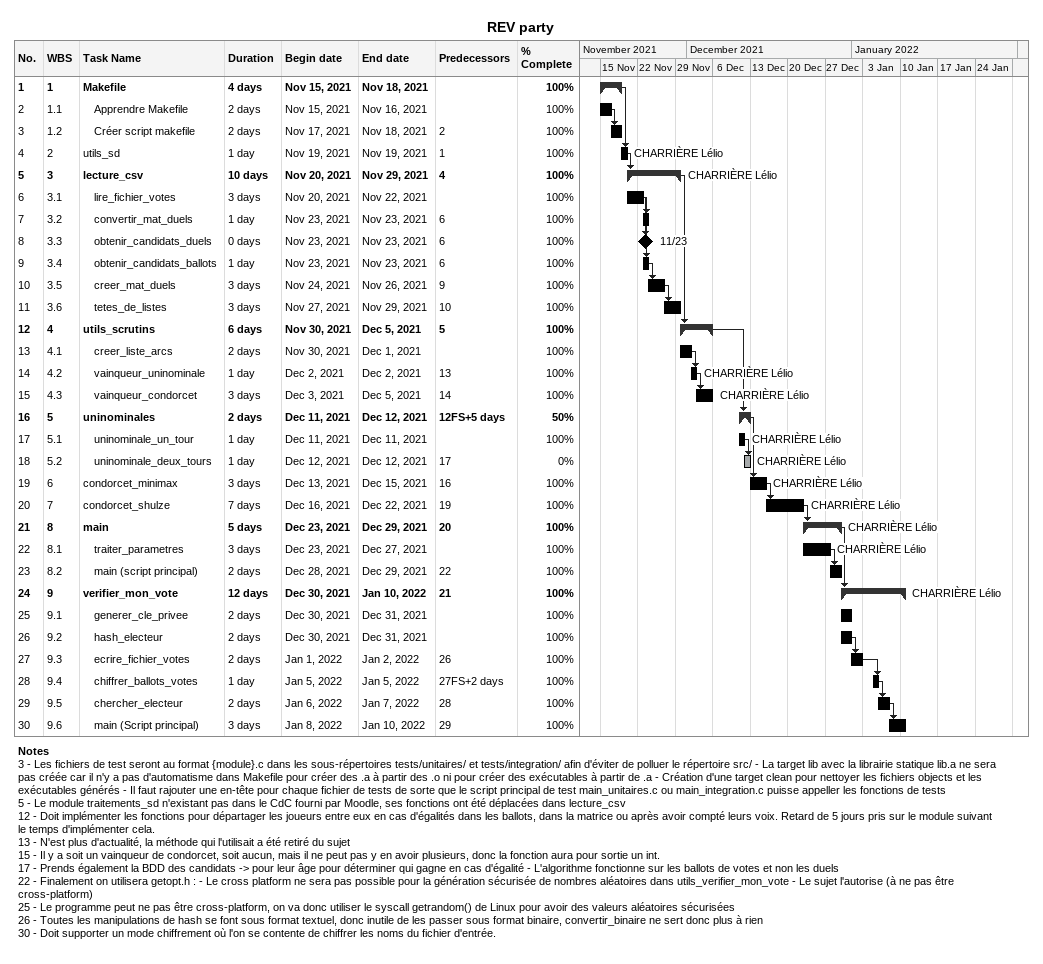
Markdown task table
REV party

| ID | WBS | Task | Duration | Start | Finish | Predecessors | Resources | % complete |
|---|---|---|---|---|---|---|---|---|
| 1 | 1 | **Makefile** | 4d | 2021-11-15 | 2021-11-18 |  |  | 100 |
| 2 | 1.1 | Apprendre Makefile | 2d | 2021-11-15 | 2021-11-16 |  |  | 100 |
| 3 | 1.2 | Créer script makefile | 2d | 2021-11-17 | 2021-11-18 | 2 |  | 100 |
| 4 | 2 | utils_sd | 1d | 2021-11-19 | 2021-11-19 | 1 | CHARRIÈRE Lélio | 100 |
| 5 | 3 | **lecture_csv** | 10d | 2021-11-20 | 2021-11-29 | 4 | CHARRIÈRE Lélio | 100 |
| 6 | 3.1 | lire_fichier_votes | 3d | 2021-11-20 | 2021-11-22 |  |  | 100 |
| 7 | 3.2 | convertir_mat_duels | 1d | 2021-11-23 | 2021-11-23 | 6 |  | 100 |
| 8 | 3.3 | obtenir_candidats_duels | 0d | 2021-11-23 | 2021-11-23 | 6 |  | 100 |
| 9 | 3.4 | obtenir_candidats_ballots | 1d | 2021-11-23 | 2021-11-23 | 6 |  | 100 |
| 10 | 3.5 | creer_mat_duels | 3d | 2021-11-24 | 2021-11-26 | 9 |  | 100 |
| 11 | 3.6 | tetes_de_listes | 3d | 2021-11-27 | 2021-11-29 | 10 |  | 100 |
| 12 | 4 | **utils_scrutins** | 6d | 2021-11-30 | 2021-12-05 | 5 |  | 100 |
| 13 | 4.1 | creer_liste_arcs | 2d | 2021-11-30 | 2021-12-01 |  |  | 100 |
| 14 | 4.2 | vainqueur_uninominale | 1d | 2021-12-02 | 2021-12-02 | 13 | CHARRIÈRE Lélio | 100 |
| 15 | 4.3 | vainqueur_condorcet | 3d | 2021-12-03 | 2021-12-05 | 14 | CHARRIÈRE Lélio | 100 |
| 16 | 5 | **uninominales** | 2d | 2021-12-11 | 2021-12-12 | 12FS+5d |  | 50 |
| 17 | 5.1 | uninominale_un_tour | 1d | 2021-12-11 | 2021-12-11 |  | CHARRIÈRE Lélio | 100 |
| 18 | 5.2 | uninominale_deux_tours | 1d | 2021-12-12 | 2021-12-12 | 17 | CHARRIÈRE Lélio | 0 |
| 19 | 6 | condorcet_minimax | 3d | 2021-12-13 | 2021-12-15 | 16 | CHARRIÈRE Lélio | 100 |
| 20 | 7 | condorcet_shulze | 7d | 2021-12-16 | 2021-12-22 | 19 | CHARRIÈRE Lélio | 100 |
| 21 | 8 | **main** | 5d | 2021-12-23 | 2021-12-29 | 20 | CHARRIÈRE Lélio | 100 |
| 22 | 8.1 | traiter_parametres | 3d | 2021-12-23 | 2021-12-27 |  | CHARRIÈRE Lélio | 100 |
| 23 | 8.2 | main (script principal) | 2d | 2021-12-28 | 2021-12-29 | 22 |  | 100 |
| 24 | 9 | **verifier_mon_vote** | 12d | 2021-12-30 | 2022-01-10 | 21 | CHARRIÈRE Lélio | 100 |
| 25 | 9.1 | generer_cle_privee | 2d | 2021-12-30 | 2021-12-31 |  |  | 100 |
| 26 | 9.2 | hash_electeur | 2d | 2021-12-30 | 2021-12-31 |  |  | 100 |
| 27 | 9.3 | ecrire_fichier_votes | 2d | 2022-01-01 | 2022-01-02 | 26 |  | 100 |
| 28 | 9.4 | chiffrer_ballots_votes | 1d | 2022-01-05 | 2022-01-05 | 27FS+2d |  | 100 |
| 29 | 9.5 | chercher_electeur | 2d | 2022-01-06 | 2022-01-07 | 28 |  | 100 |
| 30 | 9.6 | main (Script principal) | 3d | 2022-01-08 | 2022-01-10 | 29 |  | 100 |

Notes
- 3: - Les fichiers de test seront au format {module}.c dans les sous-répertoires tests/unitaires/ et tests/integration/ afin d'éviter de polluer le répertoire src/ - La target lib avec la librairie statique lib.a ne sera pas créée car il n'y a pas d'automatisme dans Makefile pour créer des .a à partir des .o ni pour créer des exécutables à partir de .a - Création d'une target clean pour nettoyer les fichiers objects et les exécutables générés - Il faut rajouter une en-tête pour chaque fichier de tests de sorte que le script principal de test main_unitaires.c ou main_integration.c puisse appeller les fonctions de tests
- 5: - Le module traitements_sd n'existant pas dans le CdC fourni par Moodle, ses fonctions ont été déplacées dans lecture_csv
- 12: - Doit implémenter les fonctions pour départager les joueurs entre eux en cas d'égalités dans les ballots, dans la matrice ou après avoir compté leurs voix. Retard de 5 jours pris sur le module suivant le temps d'implémenter cela.
- 13: - N'est plus d'actualité, la méthode qui l'utilisait a été retiré du sujet
- 15: - Il y a soit un vainqueur de condorcet, soit aucun, mais il ne peut pas y en avoir plusieurs, donc la fonction aura pour sortie un int.
- 17: - Prends également la BDD des candidats -> pour leur âge pour déterminer qui gagne en cas d'égalité - L'algorithme fonctionne sur les ballots de votes et non les duels
- 22: - Finalement on utilisera getopt.h : - Le cross platform ne sera pas possible pour la génération sécurisée de nombres aléatoires dans utils_verifier_mon_vote - Le sujet l'autorise (à ne pas être cross-platform)
- 25: - Le programme peut ne pas être cross-platform, on va donc utiliser le syscall getrandom() de Linux pour avoir des valeurs aléatoires sécurisées
- 26: - Toutes les manipulations de hash se font sous format textuel, donc inutile de les passer sous format binaire, convertir_binaire ne sert donc plus à rien
- 30: - Doit supporter un mode chiffrement où l'on se contente de chiffrer les noms du fichier d'entrée.
